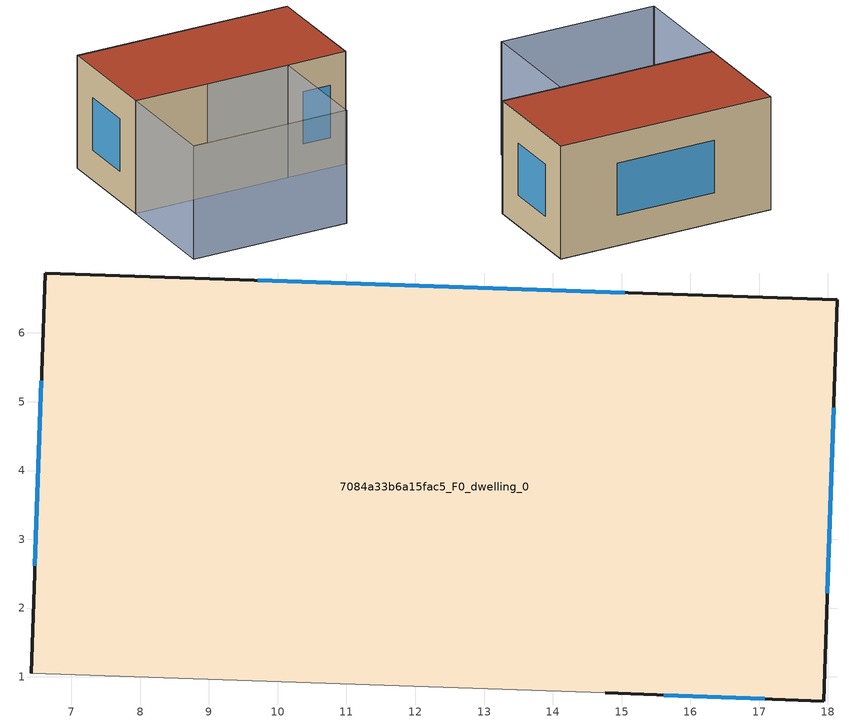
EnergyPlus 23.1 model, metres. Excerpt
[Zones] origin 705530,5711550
7084a33b6a15fac5_F0_dwelling_0
 floor ground (EU_floor_Construction): 17.94,0.65 18.14,6.48 6.62,6.87 6.42,1.05 14.76,0.77 z0
 wall outside (EU_wall_Construction): 6.42,1.05 6.62,6.87 18.14,6.48 17.94,0.65 14.76,0.77 z0:6
 wall adiabatic (EU_wall_Construction): 14.76,0.77 6.42,1.05 z0:6
 window (EU_Window_Construction): 6.47,2.61 6.56,5.31 / 9.71,6.77 15.04,6.59 / 18.08,4.91 17.99,2.22 / 17.08,0.68 15.62,0.73 z1.61:4.39
 roof outside (EU_roof_Construction): 18.14,6.48 17.94,0.65 14.76,0.77 6.42,1.05 6.62,6.87 z6
shading: 6.26,-4.76 14.6,-5.06 / 6.41,1.05 14.76,0.77 / 14.76,0.77 14.56,-5.06 / 14.56,-5.06 6.22,-4.77 / 6.22,-4.77 6.41,1.05 z0:6
[Building]
EU S2 Campaign: North Axis=0; Terrain=City; Solar Distribution=FullExterior
[Site:Location]
London: Latitude=51.5; Longitude=-0.5; Time Zone=0; Elevation=25
[SizingPeriod:WeatherFileDays]
AnnualSizingPeriod: Begin Month=1; Begin Day of Month=1; End Month=12; End Day of Month=31; Day of Week for Start Day=Monday; Use Weather File Daylight Saving Period=No; Use Weather File Rain and Snow Indicators=No
[MATERIAL]
EU_InternalMass_Material: Roughness=MediumRough; Thickness=0.1; Conductivity=1; Density=1800; Specific Heat=900; Thermal Absorptance=0.9; Solar Absorptance=0.7; Visible Absorptance=0.7
[MATERIAL:NOMASS] Roughness=MediumRough; Thermal Absorptance=0.9; Solar Absorptance=0.7; Visible Absorptance=0.7
Name | Thermal Resistance
EU_wall_NoMass | 0.735294
EU_roof_NoMass | 0.520833
EU_floor_NoMass | 1.81159
[WINDOWMATERIAL:SIMPLEGLAZINGSYSTEM]
EU_Window_SimpleGlazing: UFactor=3.92; Solar Heat Gain Coefficient=0.85; Visible Transmittance=0.85
[CONSTRUCTION]
EU_wall_Construction: EU_wall_NoMass
EU_roof_Construction: EU_roof_NoMass
EU_floor_Construction: EU_floor_NoMass
EU_InternalMass_Construction: EU_InternalMass_Material
EU_Window_Construction: EU_Window_SimpleGlazing
[ZONE]
7084a33b6a15fac5_F0_dwelling_0: Type=1; Multiplier=1; Ceiling Height=autocalculate; Volume=403.077; Floor Area=autocalculate; Part of Total Floor Area=Yes
[INTERNALMASS]
7084a33b6a15fac5_F0_dwelling_0_EU_InternalMass: Construction=EU_InternalMass_Construction; Zone or ZoneList=7084a33b6a15fac5_F0_dwelling_0; Surface Area=67.1793
[OTHEREQUIPMENT]
EU_Step8_InternalGain_7084a33b6a15fac5_F0_dwelling_0_f000: Fuel Type=Electricity; Zone or ZoneList or Space or SpaceList=7084a33b6a15fac5_F0_dwelling_0; Schedule=EU_Step8_GainSchedule_7084a33b6a15fac5_F0_dwelling_0_f000; Design Level Calculation Method=Watts/Area; Power per Zone Floor Area=1; Fraction Latent=0; Fraction Radiant=0; Fraction Lost=0; Carbon Dioxide Generation Rate=0; EndUse Subcategory=EU_Step8_InternalGains
[ZONEVENTILATION:DESIGNFLOWRATE]
EU_ConstantAir_7084a33b6a15fac5_F0_dwelling_0: Zone or ZoneList or Space or SpaceList=7084a33b6a15fac5_F0_dwelling_0; Schedule=EU_AlwaysOn; Design Flow Rate Calculation Method=AirChanges/Hour; Air Changes per Hour=0.48; Ventilation Type=Natural; Fan Pressure Rise=0; Fan Total Efficiency=1; Constant Term Coefficient=1; Temperature Term Coefficient=0; Velocity Term Coefficient=0; Velocity Squared Term Coefficient=0; Minimum Indoor Temperature=-100; Maximum Indoor Temperature=100; Delta Temperature=-100; Minimum Outdoor Temperature=-100; Maximum Outdoor Temperature=100; Maximum Wind Speed=40
[HVACTEMPLATE:THERMOSTAT]
EU_HeatOnly_7084a33b6a15fac5_F0_dwelling_0: Constant Heating Setpoint=20; Constant Cooling Setpoint=50
[HVACTEMPLATE:ZONE:IDEALLOADSAIRSYSTEM]
7084a33b6a15fac5_F0_dwelling_0: Template Thermostat=EU_HeatOnly_7084a33b6a15fac5_F0_dwelling_0; System Availability Schedule=EU_AlwaysOn; Maximum Heating Supply Air Temperature=50; Minimum Cooling Supply Air Temperature=13; Maximum Heating Supply Air Humidity Ratio=0.0156; Minimum Cooling Supply Air Humidity Ratio=0.0077; Heating Limit=NoLimit; Cooling Limit=NoLimit; Heating Availability Schedule=EU_AlwaysOn; Cooling Availability Schedule=EU_CoolingOff; Dehumidification Control Type=ConstantSensibleHeatRatio; Cooling Sensible Heat Ratio=0.7; Dehumidification Setpoint=60; Humidification Control Type=None; Humidification Setpoint=30; Outdoor Air Method=None; Outdoor Air Flow Rate per Person=0.00944; Outdoor Air Flow Rate per Zone Floor Area=0; Outdoor Air Flow Rate per Zone=0; Demand Controlled Ventilation Type=None; Outdoor Air Economizer Type=NoEconomizer; Heat Recovery Type=None; Sensible Heat Recovery Effectiveness=0.7; Latent Heat Recovery Effectiveness=0.65
[SIZING:ZONE]
7084a33b6a15fac5_F0_dwelling_0: Zone Cooling Design Supply Air Temperature Input Method=SupplyAirTemperature; Zone Cooling Design Supply Air Temperature=13; Zone Heating Design Supply Air Temperature Input Method=SupplyAirTemperature; Zone Heating Design Supply Air Temperature=50; Zone Cooling Design Supply Air Humidity Ratio=0.008; Zone Heating Design Supply Air Humidity Ratio=0.008; Cooling Design Air Flow Method=DesignDay; Cooling Design Air Flow Rate=0; Cooling Minimum Air Flow per Zone Floor Area=0.000762; Cooling Minimum Air Flow=0; Cooling Minimum Air Flow Fraction=0.2; Heating Design Air Flow Method=DesignDay; Heating Design Air Flow Rate=0; Heating Maximum Air Flow per Zone Floor Area=0.002032; Heating Maximum Air Flow=0.141576; Heating Maximum Air Flow Fraction=0.3; Account for Dedicated Outdoor Air System=No; Dedicated Outdoor Air System Control Strategy=NeutralSupplyAir; Dedicated Outdoor Air Low Setpoint Temperature for Design=autosize; Dedicated Outdoor Air High Setpoint Temperature for Design=autosize; Zone Load Sizing Method=Sensible Load Only No Latent Load; Zone Latent Cooling Design Supply Air Humidity Ratio Input Method=HumidityRatioDifference; Zone Cooling Design Supply Air Humidity Ratio Difference=0.005; Zone Latent Heating Design Supply Air Humidity Ratio Input Method=HumidityRatioDifference; Zone Humidification Design Supply Air Humidity Ratio Difference=0.005
[SCHEDULE:CONSTANT]
Name | Hourly Value
EU_AlwaysOn | 1
EU_CoolingOff | 0
[SCHEDULE:FILE]
EU_Step8_GainSchedule_7084a33b6a15fac5_F0_dwelling_0_f000: File=../../schedules/7084a33b6a15fac5/7084a33b6a15fac5_F0_dwelling_0_f000_gain.csv; Column Number=1; Rows to Skip at Top=0; Number of Hours of Data=8760; Column Separator=Comma; Interpolate to Timestep=No; Minutes per Item=60; Adjust Schedule for Daylight Savings=Yes
